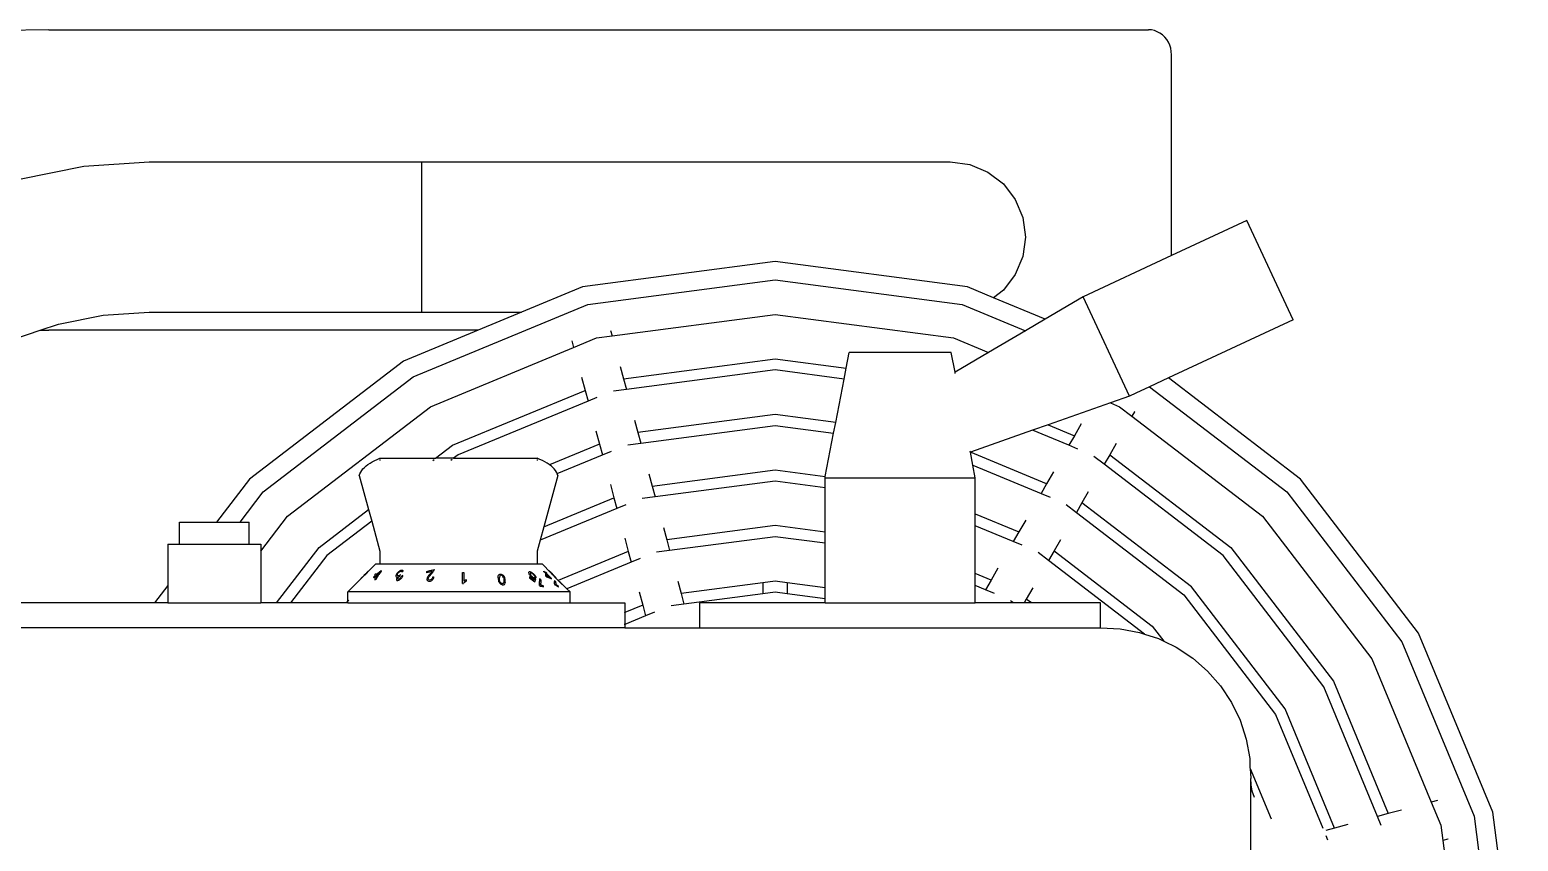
# Model space of a CAD drawing. Header units: millimetres. Extents: x -9564 to 100419, y -25359 to 24346.
# Drawn here: x 12841.4 to 13316, y 9313.8 to 9572.6 of the extents above; entities that cross this region are included whole.
import ezdxf

# ---------------------------------------------------------------- set-up
doc = ezdxf.new("R2010")
doc.units = ezdxf.units.MM
doc.header["$LTSCALE"] = 100
doc.layers.add('Maquinas', color=200, linetype='Continuous')

msp = doc.modelspace()

# ---------------------------------------------------------------- linework, layer by layer
at = {"layer": 'Maquinas'}
for p, q in [((12847.527, 9572.645), (12832.727, 9572.365)), ((12847.527, 9572.645), (13090.778, 9572.645)), ((12912.658, 9572.645), (12912.658, 9572.577)), ((13090.778, 9572.577), (13090.778, 9572.645)), ((13090.778, 9572.645), (13198.114, 9572.645)), ((13199.07, 9572.577), (13198.114, 9572.645)), ((13200.009, 9572.373), (13199.07, 9572.577)), ((13200.917, 9572.037), (13200.009, 9572.373)), ((13201.776, 9571.576), (13200.917, 9572.037)), ((13202.572, 9570.995), (13201.776, 9571.576)), ((13203.293, 9570.307), (13202.572, 9570.995)), ((13203.924, 9569.522), (13203.293, 9570.307)), ((13204.456, 9568.654), (13203.924, 9569.522)), ((13204.88, 9567.717), (13204.456, 9568.654)), ((13205.188, 9566.728), (13204.88, 9567.717)), ((13205.375, 9565.704), (13205.188, 9566.728)), ((13205.438, 9564.662), (13205.375, 9565.704)), ((13205.438, 9500.627), (13205.438, 9564.662)), ((12858.619, 9529.115), (12879.458, 9530.481)), ((12879.458, 9530.481), (12966.304, 9530.481)), ((12966.304, 9530.481), (13134.91, 9530.481)), ((12966.304, 9530.481), (12966.304, 9482.583)), ((13134.91, 9530.481), (13141.108, 9529.665)), ((13141.108, 9529.665), (13146.884, 9527.272)), ((12838.136, 9525.04), (12858.619, 9529.115)), ((13146.884, 9527.272), (13151.844, 9523.466)), ((13151.844, 9523.466), (13155.65, 9518.506)), ((13155.65, 9518.506), (13158.043, 9512.73)), ((13158.043, 9512.73), (13158.859, 9506.532)), ((13229.437, 9511.818), (13205.438, 9500.627)), ((13244.214, 9480.129), (13229.437, 9511.818)), ((13158.859, 9506.532), (13158.043, 9500.334)), ((13079.03, 9498.732), (13017.698, 9490.657)), ((13140.362, 9490.657), (13079.03, 9498.732)), ((13158.043, 9500.334), (13155.65, 9494.558)), ((13205.438, 9500.627), (13177.242, 9487.479)), ((13019.31, 9484.989), (13079.03, 9492.852)), ((13079.03, 9492.852), (13138.75, 9484.989)), ((13155.65, 9494.558), (13151.844, 9489.598)), ((13017.698, 9490.657), (12998.205, 9482.583)), ((13148.716, 9487.197), (13140.362, 9490.657)), ((13151.844, 9489.598), (13148.716, 9487.197)), ((13165.197, 9480.37), (13148.716, 9487.197)), ((13177.242, 9487.479), (13165.197, 9480.37)), ((13192.019, 9455.79), (13177.242, 9487.479)), ((12864.87, 9481.627), (12879.458, 9482.583)), ((12879.458, 9482.583), (12966.304, 9482.583)), ((12963.66, 9461.938), (13019.31, 9484.989)), ((12966.304, 9482.583), (12998.205, 9482.583)), ((12998.205, 9482.583), (12984.365, 9476.851)), ((13138.75, 9484.989), (13158.889, 9476.647)), ((12844.706, 9476.797), (12850.532, 9478.775)), ((12850.532, 9478.775), (12864.87, 9481.627)), ((13027.063, 9475.022), (13079.03, 9481.864)), ((13079.03, 9481.864), (13135.906, 9474.376)), ((13165.197, 9480.37), (13158.889, 9476.647)), ((13244.214, 9480.129), (13204.511, 9461.615)), ((12836.689, 9474.076), (12844.706, 9476.797)), ((12844.706, 9476.797), (12847.527, 9476.851)), ((12984.365, 9476.851), (12847.527, 9476.851)), ((12912.658, 9476.919), (12912.658, 9476.851)), ((12984.365, 9476.851), (12960.545, 9466.984)), ((13014.278, 9473.387), (13014.826, 9471.341)), ((13014.826, 9471.341), (13022.154, 9474.376)), ((13022.154, 9474.376), (13027.063, 9475.022)), ((13026.611, 9476.711), (13027.063, 9475.022)), ((13135.906, 9474.376), (13147.149, 9469.719)), ((13158.889, 9476.647), (13147.149, 9469.719)), ((12969.154, 9452.423), (13014.826, 9471.341)), ((13101.706, 9464.701), (13102.659, 9469.666)), ((13135.229, 9469.666), (13102.659, 9469.666)), ((13136.433, 9463.394), (13135.229, 9469.666)), ((13147.149, 9469.719), (13136.433, 9463.394)), ((12960.545, 9466.984), (12911.467, 9429.325)), ((13029.677, 9465.269), (13030.733, 9461.328)), ((13030.733, 9461.328), (13079.03, 9467.686)), ((13079.03, 9464.142), (13031.65, 9457.904)), ((13079.03, 9467.686), (13101.706, 9464.701)), ((13101.042, 9461.244), (13079.03, 9464.142)), ((13101.042, 9461.244), (13101.706, 9464.701)), ((13136.5, 9463.045), (13136.433, 9463.394)), ((12915.872, 9425.269), (12963.66, 9461.938)), ((13017.36, 9461.884), (13018.496, 9457.646)), ((13030.733, 9461.328), (13031.65, 9457.904)), ((13098.387, 9447.416), (13101.042, 9461.244)), ((13198.484, 9458.805), (13194.111, 9456.765)), ((13204.511, 9461.615), (13198.484, 9458.805)), ((13198.484, 9458.805), (13242.188, 9425.269)), ((13246.593, 9429.325), (13204.511, 9461.615)), ((12976.242, 9440.144), (13018.496, 9457.646)), ((13019.413, 9454.223), (12978.015, 9437.075)), ((13018.496, 9457.646), (13019.413, 9454.223)), ((13022.274, 9455.408), (13019.413, 9454.223)), ((13031.65, 9457.904), (13027.535, 9457.362)), ((13185.951, 9453.647), (13166.124, 9446.645)), ((13192.019, 9455.79), (13185.951, 9453.647)), ((13185.951, 9453.647), (13188.906, 9452.423)), ((13194.111, 9456.765), (13192.019, 9455.79)), ((12923.641, 9417.5), (12969.154, 9452.423)), ((13079.03, 9449.964), (13035.319, 9444.21)), ((13098.387, 9447.416), (13079.03, 9449.964)), ((13188.906, 9452.423), (13192.835, 9449.408)), ((13193.658, 9450.798), (13192.835, 9449.408)), ((13192.835, 9449.408), (13234.418, 9417.5)), ((13193.658, 9450.798), (13193.709, 9450.922)), ((13021.947, 9444.766), (13023.083, 9440.528)), ((13034.263, 9448.151), (13035.319, 9444.21)), ((13035.319, 9444.21), (13036.237, 9440.786)), ((13036.237, 9440.786), (13079.03, 9446.42)), ((13079.03, 9446.42), (13097.723, 9443.959)), ((13097.723, 9443.959), (13098.387, 9447.416)), ((13161.168, 9444.894), (13141.341, 9437.892)), ((13166.124, 9446.645), (13161.168, 9444.894)), ((13172.718, 9440.11), (13161.168, 9444.894)), ((13166.124, 9446.645), (13174.49, 9443.18)), ((13176.684, 9446.979), (13174.49, 9443.18)), ((12970.803, 9435.971), (12976.242, 9440.144)), ((13023.083, 9440.528), (13007.166, 9433.935)), ((13023.083, 9440.528), (13024, 9437.105)), ((13032.122, 9440.244), (13036.237, 9440.786)), ((13095.068, 9430.131), (13097.723, 9443.959)), ((13174.49, 9443.18), (13172.718, 9440.11)), ((13175.579, 9438.925), (13172.718, 9440.11)), ((13187.786, 9440.664), (13185.746, 9437.13)), ((12949.911, 9434.465), (12950.626, 9434.881)), ((12950.626, 9434.881), (12951.395, 9435.271)), ((12951.395, 9435.271), (12952.215, 9435.635)), ((12952.215, 9435.635), (12953.083, 9435.971)), ((12953.083, 9435.971), (12970.803, 9435.971)), ((12953.083, 9435.635), (12953.083, 9435.271)), ((12969.892, 9435.271), (12970.366, 9435.635)), ((12976.575, 9435.971), (12970.803, 9435.971)), ((12976.138, 9435.635), (12975.664, 9435.271)), ((12978.015, 9437.075), (12976.575, 9435.971)), ((12976.575, 9435.971), (13003.22, 9435.971)), ((13004.088, 9435.635), (13003.22, 9435.971)), ((13003.22, 9435.635), (13003.22, 9435.271)), ((13004.908, 9435.271), (13004.088, 9435.635)), ((13005.677, 9434.881), (13004.908, 9435.271)), ((13006.392, 9434.465), (13005.677, 9434.881)), ((13009.574, 9431.129), (13024, 9437.105)), ((13024, 9437.105), (13026.861, 9438.29)), ((13141.341, 9437.892), (13141.266, 9438.223)), ((13165.629, 9427.832), (13141.341, 9437.892)), ((13142.122, 9433.765), (13141.341, 9437.892)), ((13183.974, 9434.06), (13180.681, 9436.587)), ((13185.746, 9437.13), (13183.974, 9434.06)), ((13185.746, 9437.13), (13224.393, 9407.475)), ((12946.494, 9430.483), (12946.678, 9431.024)), ((12946.494, 9430.483), (12949.465, 9419.597)), ((12946.678, 9431.024), (12946.934, 9431.557)), ((12946.934, 9431.557), (12947.262, 9432.08)), ((12947.262, 9432.08), (12947.66, 9432.59)), ((12947.66, 9432.59), (12948.126, 9433.087)), ((12948.126, 9433.087), (12948.658, 9433.566)), ((12948.658, 9433.566), (12949.254, 9434.026)), ((12949.254, 9434.026), (12949.911, 9434.465)), ((13009.809, 9430.483), (13005.356, 9414.168)), ((13007.049, 9434.026), (13006.392, 9434.465)), ((13007.166, 9433.935), (13007.049, 9434.026)), ((13007.644, 9433.566), (13007.166, 9433.935)), ((13008.177, 9433.087), (13007.644, 9433.566)), ((13008.643, 9432.59), (13008.177, 9433.087)), ((13009.041, 9432.08), (13008.643, 9432.59)), ((13009.369, 9431.557), (13009.041, 9432.08)), ((13009.574, 9431.129), (13009.369, 9431.557)), ((13009.625, 9431.024), (13009.574, 9431.129)), ((13009.809, 9430.483), (13009.625, 9431.024)), ((13038.85, 9431.033), (13039.906, 9427.092)), ((13039.906, 9427.092), (13079.03, 9432.242)), ((13079.03, 9432.242), (13095.068, 9430.131)), ((13094.996, 9429.752), (13095.068, 9430.131)), ((13142.122, 9433.765), (13163.857, 9424.762)), ((13142.893, 9429.752), (13142.122, 9433.765)), ((13167.823, 9431.631), (13165.629, 9427.832)), ((13221.887, 9404.969), (13183.974, 9434.06)), ((12911.467, 9429.325), (12900.934, 9415.598)), ((12908.451, 9415.598), (12915.872, 9425.269)), ((13026.534, 9427.648), (13027.669, 9423.41)), ((13039.906, 9427.092), (13040.824, 9423.668)), ((13079.03, 9428.698), (13040.824, 9423.668)), ((13094.996, 9426.596), (13079.03, 9428.698)), ((13094.996, 9426.596), (13094.996, 9429.752)), ((13094.996, 9429.752), (13142.893, 9429.752)), ((13094.996, 9412.418), (13094.996, 9426.596)), ((13142.893, 9418.232), (13142.893, 9429.752)), ((13165.629, 9427.832), (13163.857, 9424.762)), ((13178.925, 9425.316), (13176.885, 9421.782)), ((13242.188, 9425.269), (13278.857, 9377.481)), ((13284.252, 9380.247), (13246.593, 9429.325)), ((13005.356, 9414.168), (13027.669, 9423.41)), ((13027.669, 9423.41), (13028.587, 9419.987)), ((13031.448, 9421.172), (13028.587, 9419.987)), ((13040.824, 9423.668), (13036.708, 9423.126)), ((13163.857, 9424.762), (13166.718, 9423.577)), ((13171.82, 9421.24), (13175.113, 9418.713)), ((13176.885, 9421.782), (13175.113, 9418.713)), ((13211.862, 9394.943), (13176.885, 9421.782)), ((12915.095, 9406.362), (12923.641, 9417.5)), ((12933.666, 9407.475), (12949.465, 9419.597)), ((12950.464, 9415.935), (12936.173, 9404.969)), ((12949.465, 9419.597), (12950.464, 9415.935)), ((12950.464, 9415.935), (12953.083, 9406.34)), ((13028.587, 9419.987), (13004.186, 9409.879)), ((13142.893, 9418.232), (13156.768, 9412.484)), ((13142.893, 9414.428), (13142.893, 9418.232)), ((13158.962, 9416.284), (13156.768, 9412.484)), ((13175.113, 9418.713), (13209.356, 9392.437)), ((13234.418, 9417.5), (13269.341, 9371.988)), ((12889.167, 9408.579), (12889.167, 9415.598)), ((12889.167, 9415.598), (12900.934, 9415.598)), ((12900.934, 9415.598), (12908.451, 9415.598)), ((12908.451, 9415.598), (12911.391, 9415.598)), ((12911.391, 9408.579), (12911.391, 9415.598)), ((13005.356, 9414.168), (13004.186, 9409.879)), ((13043.437, 9413.915), (13044.493, 9409.974)), ((13079.03, 9414.52), (13044.493, 9409.974)), ((13079.03, 9410.976), (13045.41, 9406.55)), ((13094.996, 9412.418), (13079.03, 9414.52)), ((13094.996, 9408.874), (13079.03, 9410.976)), ((13094.996, 9408.874), (13094.996, 9412.418)), ((13154.996, 9409.415), (13142.893, 9414.428)), ((13142.893, 9399.213), (13142.893, 9414.428)), ((13156.768, 9412.484), (13154.996, 9409.415)), ((12885.463, 9408.579), (12885.463, 9395.436)), ((12885.463, 9408.579), (12889.167, 9408.579)), ((12889.167, 9408.579), (12911.391, 9408.579)), ((12911.391, 9408.579), (12915.095, 9408.579)), ((12915.095, 9408.579), (12915.095, 9406.362)), ((12915.095, 9406.362), (12915.095, 9389.837)), ((12920.133, 9389.837), (12933.666, 9407.475)), ((12953.083, 9406.34), (12953.083, 9402.243)), ((13004.186, 9409.879), (13003.22, 9406.34)), ((13003.22, 9406.34), (13003.22, 9402.243)), ((13032.256, 9406.292), (13009.946, 9397.051)), ((13031.121, 9410.53), (13032.256, 9406.292)), ((13032.256, 9406.292), (13033.174, 9402.868)), ((13045.41, 9406.55), (13041.295, 9406.008)), ((13044.493, 9409.974), (13045.41, 9406.55)), ((13094.996, 9394.696), (13094.996, 9408.874)), ((13157.857, 9408.23), (13154.996, 9409.415)), ((13168.024, 9406.435), (13166.252, 9403.365)), ((13170.064, 9409.968), (13168.024, 9406.435)), ((13168.024, 9406.435), (13199.331, 9382.412)), ((13224.393, 9407.475), (13257.063, 9364.899)), ((12936.173, 9404.969), (12924.562, 9389.837)), ((12951.619, 9402.243), (12942.808, 9393.382)), ((12953.083, 9402.243), (12951.619, 9402.243)), ((13003.22, 9402.243), (12953.083, 9402.243)), ((13004.876, 9402.243), (13003.22, 9402.243)), ((13004.876, 9402.243), (13009.946, 9397.051)), ((13033.174, 9402.868), (13012.691, 9394.384)), ((13036.034, 9404.053), (13033.174, 9402.868)), ((13166.252, 9403.365), (13162.959, 9405.892)), ((13196.808, 9379.919), (13166.252, 9403.365)), ((13253.993, 9363.127), (13221.887, 9404.969)), ((12947.104, 9397.702), (12947.065, 9397.659)), ((12947.067, 9397.654), (12947.126, 9397.71)), ((12947.202, 9397.79), (12947.116, 9397.713)), ((12947.126, 9397.71), (12947.224, 9397.805)), ((12947.323, 9397.903), (12947.202, 9397.79)), ((12948.944, 9399.459), (12947.211, 9397.721)), ((12947.211, 9397.754), (12948.602, 9399.148)), ((12947.224, 9397.805), (12947.361, 9397.941)), ((12947.506, 9398.078), (12947.323, 9397.903)), ((12947.361, 9397.941), (12947.527, 9398.105)), ((12947.719, 9398.287), (12947.506, 9398.078)), ((12947.553, 9398.142), (12947.514, 9398.106)), ((12947.515, 9398.112), (12947.555, 9398.155)), ((12947.527, 9398.105), (12947.711, 9398.288)), ((12947.617, 9398.204), (12947.553, 9398.142)), ((12947.555, 9398.155), (12947.622, 9398.217)), ((12947.707, 9398.293), (12947.617, 9398.204)), ((12947.622, 9398.217), (12947.715, 9398.305)), ((12947.818, 9398.403), (12947.707, 9398.293)), ((12947.711, 9398.288), (12947.912, 9398.49)), ((12947.715, 9398.305), (12947.828, 9398.414)), ((12947.964, 9398.528), (12947.719, 9398.287)), ((12947.944, 9398.529), (12947.818, 9398.403)), ((12947.828, 9398.414), (12947.953, 9398.536)), ((12947.912, 9398.49), (12948.131, 9398.71)), ((12948.087, 9398.672), (12947.944, 9398.529)), ((12947.953, 9398.536), (12948.09, 9398.671)), ((12947.964, 9398.528), (12948.465, 9399.032)), ((12948.087, 9398.672), (12948.442, 9399.029)), ((12948.476, 9399.061), (12948.09, 9398.671)), ((12948.468, 9399.05), (12948.131, 9398.71)), ((12948.442, 9399.029), (12948.619, 9399.208)), ((12948.465, 9399.032), (12948.67, 9399.24)), ((12948.79, 9399.376), (12948.468, 9399.05)), ((12948.677, 9399.268), (12948.476, 9399.061)), ((12948.602, 9399.148), (12948.678, 9399.254)), ((12948.619, 9399.208), (12948.767, 9399.359)), ((12948.67, 9399.24), (12948.853, 9399.428)), ((12948.826, 9399.427), (12948.677, 9399.268)), ((12948.678, 9399.254), (12948.79, 9399.376)), ((12948.767, 9399.359), (12948.88, 9399.475)), ((12948.864, 9399.472), (12948.826, 9399.427)), ((12948.853, 9399.428), (12949.014, 9399.596)), ((12948.909, 9399.514), (12948.864, 9399.472)), ((12948.88, 9399.475), (12949.282, 9399.878)), ((12949.358, 9399.967), (12948.909, 9399.514)), ((12949.096, 9399.676), (12948.944, 9399.459)), ((12949.014, 9399.596), (12949.149, 9399.737)), ((12949.282, 9399.878), (12949.096, 9399.676)), ((12949.149, 9399.737), (12949.251, 9399.848)), ((12949.251, 9399.848), (12949.32, 9399.926)), ((12951.339, 9398.396), (12951.011, 9398.1)), ((12951.011, 9397.914), (12951.482, 9398.325)), ((12951.011, 9398.1), (12951.011, 9398.023)), ((12951.011, 9398.023), (12951.011, 9397.914)), ((12951.482, 9398.521), (12951.339, 9398.396)), ((12951.482, 9398.895), (12951.91, 9399.281)), ((12951.482, 9398.895), (12951.482, 9398.559)), ((12951.482, 9398.325), (12951.482, 9397.445)), ((12951.482, 9397.172), (12951.831, 9397.466)), ((12951.482, 9397.445), (12951.482, 9397.172)), ((12951.831, 9397.466), (12952.711, 9398.895)), ((12951.91, 9398.895), (12953.422, 9400.215)), ((12953.001, 9399.652), (12951.91, 9398.699)), ((12951.91, 9399.281), (12951.91, 9399.046)), ((12951.91, 9398.895), (12951.91, 9399.046)), ((12951.91, 9397.95), (12951.91, 9398.699)), ((12951.995, 9398.05), (12951.91, 9397.911)), ((12951.995, 9398.05), (12953.001, 9399.652)), ((12953.422, 9400.02), (12952.711, 9398.895)), ((12953.422, 9400.215), (12953.422, 9400.02)), ((12958.169, 9398.594), (12958.148, 9398.416)), ((12958.148, 9398.416), (12958.191, 9398.215)), ((12958.231, 9398.787), (12958.169, 9398.594)), ((12958.191, 9398.215), (12958.305, 9398.125)), ((12958.335, 9398.995), (12958.231, 9398.787)), ((12958.319, 9398.112), (12958.525, 9398.095)), ((12958.349, 9397.513), (12958.319, 9397.325)), ((12958.319, 9397.325), (12958.351, 9397.163)), ((12958.481, 9399.218), (12958.335, 9398.995)), ((12958.44, 9397.724), (12958.349, 9397.513)), ((12958.351, 9397.163), (12958.446, 9397.052)), ((12958.591, 9397.949), (12958.44, 9397.724)), ((12958.446, 9397.052), (12958.602, 9397.001)), ((12958.481, 9399.218), (12958.857, 9399.65)), ((12958.525, 9398.095), (12958.799, 9398.181)), ((12958.799, 9398.181), (12958.591, 9397.949)), ((12958.602, 9398.731), (12958.615, 9398.85)), ((12958.631, 9398.629), (12958.602, 9398.731)), ((12958.602, 9397.001), (12958.813, 9397.02)), ((12958.615, 9398.85), (12958.654, 9398.977)), ((12958.65, 9398.558), (12958.631, 9398.629)), ((12958.71, 9398.505), (12958.65, 9398.558)), ((12958.654, 9398.977), (12958.92, 9399.4)), ((12958.794, 9398.478), (12958.71, 9398.505)), ((12958.759, 9397.594), (12958.772, 9397.712)), ((12958.799, 9397.45), (12958.759, 9397.594)), ((12958.772, 9397.712), (12958.813, 9397.831)), ((12958.897, 9398.477), (12958.794, 9398.478)), ((12958.918, 9397.388), (12958.799, 9397.45)), ((12958.813, 9397.831), (12958.882, 9397.953)), ((12958.813, 9397.02), (12959.065, 9397.106)), ((12958.857, 9399.65), (12959.079, 9399.844)), ((12958.882, 9397.953), (12958.977, 9398.077)), ((12959.013, 9398.503), (12958.897, 9398.477)), ((12959.1, 9397.411), (12958.918, 9397.388)), ((12959.041, 9399.531), (12958.92, 9399.4)), ((12958.977, 9398.077), (12959.21, 9398.307)), ((12959.284, 9398.636), (12959.013, 9398.503)), ((12959.175, 9399.65), (12959.041, 9399.531)), ((12959.065, 9397.106), (12959.272, 9397.218)), ((12959.079, 9399.844), (12959.322, 9400.023)), ((12959.329, 9397.525), (12959.1, 9397.411)), ((12959.32, 9399.758), (12959.175, 9399.65)), ((12959.21, 9398.307), (12959.47, 9398.498)), ((12959.272, 9397.218), (12959.339, 9397.251)), ((12959.586, 9398.863), (12959.284, 9398.636)), ((12959.382, 9399.792), (12959.32, 9399.758)), ((12959.322, 9400.023), (12959.542, 9400.159)), ((12959.56, 9397.702), (12959.329, 9397.525)), ((12959.339, 9397.251), (12959.537, 9397.378)), ((12959.555, 9399.878), (12959.382, 9399.792)), ((12959.47, 9398.498), (12959.538, 9398.538)), ((12959.537, 9397.378), (12959.719, 9397.519)), ((12959.538, 9398.538), (12959.586, 9398.863)), ((12959.542, 9400.159), (12959.654, 9400.214)), ((12959.751, 9399.907), (12959.555, 9399.878)), ((12959.745, 9397.905), (12959.56, 9397.702)), ((12959.654, 9400.214), (12959.742, 9400.251)), ((12959.719, 9397.519), (12959.883, 9397.675)), ((12959.742, 9400.251), (12959.923, 9400.298)), ((12959.882, 9398.145), (12959.745, 9397.905)), ((12959.902, 9399.836), (12959.751, 9399.907)), ((12959.934, 9398.329), (12959.882, 9398.145)), ((12959.883, 9397.675), (12960.031, 9397.845)), ((12960.002, 9399.653), (12959.902, 9399.836)), ((12959.923, 9400.298), (12960.084, 9400.305)), ((12959.959, 9398.414), (12959.934, 9398.329)), ((12960.387, 9398.601), (12959.996, 9398.432)), ((12960.43, 9399.966), (12960.002, 9399.653)), ((12960.031, 9397.845), (12960.157, 9398.026)), ((12960.084, 9400.305), (12960.219, 9400.275)), ((12960.157, 9398.026), (12960.259, 9398.212)), ((12960.219, 9400.275), (12960.322, 9400.208)), ((12960.259, 9398.212), (12960.335, 9398.404)), ((12960.322, 9400.208), (12960.392, 9400.106)), ((12960.335, 9398.404), (12960.387, 9398.601)), ((12960.392, 9400.106), (12960.43, 9399.966)), ((12968.05, 9399.821), (12968.961, 9400.144)), ((12968.05, 9399.434), (12968.05, 9399.821)), ((12968.82, 9399.707), (12968.05, 9399.434)), ((12968.076, 9397.642), (12968.054, 9397.44)), ((12968.054, 9397.44), (12968.063, 9397.354)), ((12968.063, 9397.354), (12968.073, 9397.258)), ((12968.073, 9397.258), (12968.128, 9397.1)), ((12968.14, 9397.857), (12968.076, 9397.642)), ((12968.128, 9397.1), (12968.219, 9396.969)), ((12968.254, 9398.093), (12968.14, 9397.857)), ((12968.219, 9396.969), (12968.347, 9396.865)), ((12968.348, 9398.24), (12968.254, 9398.093)), ((12968.347, 9396.865), (12968.506, 9396.795)), ((12968.424, 9398.356), (12968.348, 9398.24)), ((12968.688, 9398.689), (12968.424, 9398.356)), ((12968.494, 9397.563), (12968.544, 9397.818)), ((12968.54, 9397.351), (12968.494, 9397.563)), ((12968.506, 9396.795), (12968.692, 9396.767)), ((12968.676, 9397.204), (12968.54, 9397.351)), ((12968.544, 9397.818), (12968.694, 9398.117)), ((12968.886, 9397.14), (12968.676, 9397.204)), ((12969.084, 9399.141), (12968.688, 9398.689)), ((12968.692, 9396.767), (12968.903, 9396.779)), ((12968.694, 9398.117), (12968.986, 9398.511)), ((12969.759, 9399.985), (12968.82, 9399.707)), ((12969.15, 9397.176), (12968.886, 9397.14)), ((12968.903, 9396.779), (12969.141, 9396.832)), ((12968.961, 9400.144), (12970.353, 9400.556)), ((12968.986, 9398.511), (12970.022, 9399.726)), ((12969.084, 9399.141), (12969.578, 9399.708)), ((12969.141, 9396.832), (12969.377, 9396.918)), ((12969.428, 9397.303), (12969.15, 9397.176)), ((12969.377, 9396.918), (12969.587, 9397.026)), ((12969.544, 9397.392), (12969.428, 9397.303)), ((12969.645, 9397.5), (12969.544, 9397.392)), ((12969.578, 9399.708), (12969.759, 9399.985)), ((12969.587, 9397.026), (12969.772, 9397.158)), ((12969.726, 9397.622), (12969.645, 9397.5)), ((12969.784, 9397.754), (12969.726, 9397.622)), ((12969.772, 9397.158), (12969.932, 9397.314)), ((12969.833, 9398.049), (12969.784, 9397.754)), ((12970.153, 9398.112), (12969.833, 9398.049)), ((12969.951, 9397.339), (12970.064, 9397.486)), ((12970.189, 9399.997), (12970.022, 9399.726)), ((12970.064, 9397.486), (12970.165, 9397.679)), ((12970.272, 9398.128), (12970.153, 9398.112)), ((12970.165, 9397.679), (12970.234, 9397.893)), ((12970.303, 9400.255), (12970.189, 9399.997)), ((12970.234, 9397.893), (12970.272, 9398.128)), ((12970.343, 9400.407), (12970.303, 9400.255)), ((12970.353, 9400.556), (12970.343, 9400.407)), ((12979.409, 9396.043), (12979.409, 9399.563)), ((12979.409, 9399.563), (12979.645, 9399.559)), ((12979.645, 9399.559), (12979.837, 9399.543)), ((12979.837, 9399.543), (12979.837, 9396.809)), ((12980.015, 9396.943), (12979.837, 9396.809)), ((12980.242, 9397.072), (12980.015, 9396.943)), ((12980.065, 9396.483), (12980.356, 9396.683)), ((12980.693, 9397.258), (12980.242, 9397.072)), ((12980.356, 9396.683), (12980.693, 9396.843)), ((12980.693, 9396.843), (12980.693, 9397.258)), ((12990.748, 9397.824), (12990.798, 9398.395)), ((12990.748, 9397.824), (12990.768, 9397.384)), ((12990.768, 9397.384), (12990.827, 9397.028)), ((12990.798, 9398.395), (12990.874, 9398.681)), ((12990.827, 9397.028), (12990.92, 9396.73)), ((12990.874, 9398.681), (12991.032, 9398.913)), ((12990.92, 9396.73), (12991.043, 9396.463)), ((12991.032, 9398.913), (12991.251, 9399.04)), ((12991.188, 9397.648), (12991.201, 9397.997)), ((12991.196, 9397.422), (12991.188, 9397.648)), ((12991.201, 9397.283), (12991.196, 9397.422)), ((12991.301, 9398.468), (12991.201, 9397.997)), ((12991.238, 9396.969), (12991.201, 9397.283)), ((12991.301, 9396.713), (12991.238, 9396.969)), ((12991.251, 9399.04), (12991.385, 9399.062)), ((12991.389, 9398.59), (12991.301, 9398.468)), ((12991.389, 9396.514), (12991.301, 9396.713)), ((12991.385, 9399.062), (12991.535, 9399.054)), ((12991.495, 9398.655), (12991.389, 9398.59)), ((12991.613, 9398.683), (12991.495, 9398.655)), ((12991.535, 9399.054), (12991.702, 9399.015)), ((12991.743, 9398.674), (12991.613, 9398.683)), ((12991.702, 9399.015), (12991.885, 9398.945)), ((12991.885, 9398.628), (12991.743, 9398.674)), ((12991.885, 9398.945), (12992.123, 9398.819)), ((12992.026, 9398.549), (12991.885, 9398.628)), ((12992.156, 9398.443), (12992.026, 9398.549)), ((12992.123, 9398.819), (12992.335, 9398.664)), ((12992.274, 9398.311), (12992.156, 9398.443)), ((12992.468, 9397.952), (12992.274, 9398.311)), ((12992.335, 9398.664), (12992.438, 9398.562)), ((12992.438, 9398.562), (12992.519, 9398.478)), ((12992.468, 9397.952), (12992.531, 9397.698)), ((12992.519, 9398.478), (12992.676, 9398.261)), ((12992.567, 9396.68), (12992.526, 9396.402)), ((12992.531, 9397.698), (12992.569, 9397.391)), ((12992.581, 9397.031), (12992.567, 9396.68)), ((12992.569, 9397.391), (12992.581, 9397.031)), ((12992.676, 9398.261), (12992.827, 9397.966)), ((12992.935, 9397.633), (12992.827, 9397.966)), ((12992.973, 9397.412), (12992.935, 9397.633)), ((12993, 9397.258), (12992.973, 9397.412)), ((12992.989, 9396.346), (12993.021, 9396.836)), ((12993.021, 9396.836), (12993, 9397.258)), ((13000.554, 9399.54), (13000.571, 9399.671)), ((13000.573, 9399.365), (13000.554, 9399.54)), ((13000.571, 9399.671), (13000.622, 9399.763)), ((13000.632, 9399.176), (13000.573, 9399.365)), ((13000.622, 9399.763), (13000.709, 9399.819)), ((13000.867, 9398.757), (13000.632, 9399.176)), ((13000.709, 9399.819), (13000.829, 9399.838)), ((13002.108, 9397.133), (13000.717, 9398.169)), ((13000.717, 9398.169), (13000.717, 9397.892)), ((13000.717, 9397.892), (13002.45, 9396.602)), ((13000.829, 9399.838), (13001.012, 9399.811)), ((13000.867, 9398.757), (13001.033, 9398.54)), ((13001.021, 9399.312), (13001.007, 9399.208)), ((13001.007, 9399.208), (13001.02, 9399.089)), ((13001.012, 9399.811), (13001.226, 9399.726)), ((13001.02, 9399.089), (13001.123, 9398.826)), ((13001.061, 9399.384), (13001.021, 9399.312)), ((13001.033, 9398.54), (13001.217, 9398.336)), ((13001.128, 9399.422), (13001.061, 9399.384)), ((13001.213, 9398.683), (13001.123, 9398.826)), ((13001.221, 9399.428), (13001.128, 9399.422)), ((13001.324, 9398.538), (13001.213, 9398.683)), ((13001.217, 9398.336), (13001.418, 9398.146)), ((13001.334, 9399.404), (13001.221, 9399.428)), ((13001.226, 9399.726), (13001.47, 9399.584)), ((13001.451, 9398.397), (13001.324, 9398.538)), ((13001.459, 9399.351), (13001.334, 9399.404)), ((13001.418, 9398.146), (13001.637, 9397.969)), ((13001.593, 9398.26), (13001.451, 9398.397)), ((13001.596, 9399.271), (13001.459, 9399.351)), ((13001.47, 9399.584), (13001.744, 9399.385)), ((13001.752, 9398.127), (13001.593, 9398.26)), ((13001.744, 9399.164), (13001.596, 9399.271)), ((13001.637, 9397.969), (13001.808, 9397.852)), ((13001.744, 9399.385), (13001.971, 9399.196)), ((13001.982, 9398.951), (13001.744, 9399.164)), ((13001.948, 9397.987), (13001.752, 9398.127)), ((13001.808, 9397.852), (13001.848, 9397.829)), ((13001.848, 9397.829), (13001.974, 9397.749)), ((13002.125, 9397.893), (13001.948, 9397.987)), ((13001.974, 9397.749), (13002.296, 9397.599)), ((13002.183, 9398.715), (13001.982, 9398.951)), ((13001.996, 9399.173), (13002.359, 9398.8)), ((13002.197, 9397.367), (13002.108, 9397.133)), ((13002.273, 9397.844), (13002.125, 9397.893)), ((13002.183, 9398.715), (13002.332, 9398.469)), ((13002.296, 9397.599), (13002.197, 9397.367)), ((13002.386, 9397.841), (13002.273, 9397.844)), ((13002.332, 9398.469), (13002.415, 9398.223)), ((13002.521, 9398.6), (13002.359, 9398.8)), ((13002.788, 9397.492), (13002.386, 9397.841)), ((13002.415, 9398.223), (13002.864, 9397.894)), ((13002.45, 9396.602), (13002.554, 9396.896)), ((13002.655, 9398.407), (13002.521, 9398.6)), ((13002.554, 9396.896), (13002.788, 9397.492)), ((13002.757, 9398.227), (13002.655, 9398.407)), ((13002.827, 9398.055), (13002.766, 9398.206)), ((13002.864, 9397.894), (13002.827, 9398.055)), ((13004.388, 9397.182), (13003.96, 9397.535)), ((13003.96, 9397.535), (13003.96, 9396.705)), ((13003.96, 9395.408), (13003.96, 9396.705)), ((13004.388, 9397.182), (13004.388, 9396.196)), ((13005.335, 9399.934), (13005.805, 9399.491)), ((13005.335, 9399.794), (13005.335, 9399.934)), ((13005.643, 9399.504), (13005.335, 9399.794)), ((13005.805, 9399.351), (13005.643, 9399.504)), ((13005.805, 9399.779), (13006.233, 9399.367)), ((13005.805, 9399.504), (13005.805, 9399.738)), ((13005.805, 9399.351), (13005.805, 9399.036)), ((13005.805, 9399.036), (13005.805, 9398.47)), ((13005.805, 9398.47), (13006.155, 9398.149)), ((13006.155, 9398.149), (13006.823, 9397.929)), ((13006.233, 9399.283), (13006.233, 9399.367)), ((13006.233, 9399.088), (13006.233, 9399.283)), ((13007.745, 9397.665), (13006.233, 9399.088)), ((13006.233, 9398.949), (13007.324, 9397.921)), ((13006.233, 9398.57), (13006.233, 9398.949)), ((13006.233, 9398.361), (13006.233, 9398.57)), ((13006.506, 9398.273), (13006.233, 9398.361)), ((13007.324, 9397.921), (13006.506, 9398.273)), ((13006.823, 9397.929), (13007.745, 9397.525)), ((13006.955, 9400.145), (13006.997, 9400.107)), ((13007.038, 9400.054), (13006.975, 9400.12)), ((13006.997, 9400.107), (13007.086, 9400.02)), ((13007.142, 9399.947), (13007.038, 9400.054)), ((13007.086, 9400.02), (13007.126, 9399.977)), ((13007.126, 9399.977), (13007.331, 9399.762)), ((13007.126, 9399.93), (13007.158, 9399.887)), ((13007.287, 9399.797), (13007.142, 9399.947)), ((13007.247, 9399.827), (13007.156, 9399.91)), ((13007.158, 9399.887), (13007.253, 9399.781)), ((13007.397, 9399.684), (13007.247, 9399.827)), ((13007.253, 9399.781), (13007.408, 9399.616)), ((13007.465, 9399.617), (13007.287, 9399.797)), ((13007.331, 9399.762), (13007.606, 9399.481)), ((13007.606, 9399.481), (13007.397, 9399.684)), ((13007.408, 9399.616), (13007.613, 9399.404)), ((13007.457, 9399.644), (13007.409, 9399.688)), ((13007.422, 9399.672), (13007.461, 9399.631)), ((13007.517, 9399.585), (13007.457, 9399.644)), ((13007.461, 9399.631), (13007.526, 9399.564)), ((13007.664, 9399.414), (13007.465, 9399.617)), ((13007.601, 9399.502), (13007.517, 9399.585)), ((13007.526, 9399.564), (13007.617, 9399.47)), ((13007.605, 9399.438), (13007.566, 9399.488)), ((13007.579, 9399.48), (13007.62, 9399.445)), ((13007.725, 9399.309), (13007.605, 9399.438)), ((13007.613, 9399.404), (13007.872, 9399.135)), ((13007.617, 9399.47), (13007.727, 9399.358)), ((13007.62, 9399.445), (13007.689, 9399.381)), ((13007.704, 9399.396), (13007.621, 9399.482)), ((13007.886, 9399.191), (13007.664, 9399.414)), ((13007.689, 9399.381), (13007.784, 9399.288)), ((13007.82, 9399.277), (13007.704, 9399.396)), ((13007.907, 9399.121), (13007.725, 9399.309)), ((13007.727, 9399.358), (13007.848, 9399.235)), ((13007.745, 9397.525), (13007.745, 9397.665)), ((13007.784, 9399.288), (13008.017, 9399.06)), ((13008.091, 9399.002), (13007.82, 9399.277)), ((13007.848, 9399.235), (13007.981, 9399.1)), ((13007.872, 9399.135), (13008.146, 9398.857)), ((13008.129, 9398.946), (13007.886, 9399.191)), ((13008.136, 9398.889), (13007.907, 9399.121)), ((13007.981, 9399.1), (13008.127, 9398.954)), ((13008.017, 9399.06), (13008.276, 9398.801)), ((13008.393, 9398.701), (13008.091, 9399.002)), ((13008.127, 9398.954), (13008.362, 9398.718)), ((13008.349, 9398.725), (13008.129, 9398.946)), ((13008.365, 9398.661), (13008.136, 9398.889)), ((13008.146, 9398.857), (13008.344, 9398.661)), ((13008.276, 9398.801), (13008.345, 9398.731)), ((13008.344, 9398.661), (13008.516, 9398.493)), ((13008.345, 9398.731), (13008.393, 9398.701)), ((13008.549, 9398.524), (13008.349, 9398.725)), ((13008.362, 9398.718), (13008.558, 9398.522)), ((13008.552, 9398.478), (13008.365, 9398.661)), ((13008.516, 9398.493), (13008.69, 9398.322)), ((13008.73, 9398.344), (13008.549, 9398.524)), ((13008.689, 9398.35), (13008.552, 9398.478)), ((13008.558, 9398.522), (13008.709, 9398.374)), ((13008.766, 9398.285), (13008.689, 9398.35)), ((13008.69, 9398.322), (13008.837, 9398.179)), ((13008.701, 9396.994), (13008.701, 9396.661)), ((13009.129, 9396.583), (13008.701, 9396.994)), ((13008.709, 9398.374), (13008.809, 9398.279)), ((13008.891, 9398.184), (13008.73, 9398.344)), ((13009.194, 9397.852), (13008.766, 9398.285)), ((13008.809, 9398.279), (13009.237, 9397.847)), ((13008.837, 9398.179), (13008.964, 9398.058)), ((13009.026, 9398.05), (13008.891, 9398.184)), ((13008.964, 9398.058), (13009.066, 9397.963)), ((13009.129, 9397.949), (13009.026, 9398.05)), ((13009.066, 9397.963), (13009.142, 9397.894)), ((13009.199, 9397.882), (13009.129, 9397.949)), ((13009.142, 9397.894), (13009.194, 9397.852)), ((13009.237, 9397.847), (13009.199, 9397.882)), ((13009.946, 9397.051), (13012.691, 9394.384)), ((13010.335, 9396.753), (13010.335, 9396.663)), ((13010.763, 9396.297), (13010.335, 9396.728)), ((13048.024, 9396.797), (13049.08, 9392.855)), ((13079.03, 9396.798), (13075.143, 9396.287)), ((13082.887, 9396.291), (13079.03, 9396.798)), ((13147.907, 9397.137), (13142.893, 9399.213)), ((13142.893, 9395.41), (13142.893, 9399.213)), ((13147.907, 9397.137), (13146.135, 9394.067)), ((13150.101, 9400.936), (13147.907, 9397.137)), ((12885.463, 9395.436), (12881.167, 9389.837)), ((12885.463, 9395.436), (12885.463, 9389.837)), ((12942.837, 9390.563), (12942.808, 9393.382)), ((13013.688, 9393.382), (12942.808, 9393.382)), ((12979.409, 9396.043), (12979.685, 9396.038)), ((12979.803, 9396.217), (12979.685, 9396.038)), ((12979.803, 9396.217), (12979.836, 9396.264)), ((12979.836, 9396.264), (12980.065, 9396.483)), ((12991.043, 9396.463), (12991.209, 9396.214)), ((12991.209, 9396.214), (12991.393, 9396.026)), ((12991.496, 9396.358), (12991.389, 9396.514)), ((12991.393, 9396.026), (12991.621, 9395.859)), ((12991.716, 9396.153), (12991.496, 9396.358)), ((12991.621, 9395.859), (12991.885, 9395.731)), ((12991.89, 9396.049), (12991.746, 9396.129)), ((12991.885, 9395.731), (12992.067, 9395.662)), ((12992.029, 9396.001), (12991.89, 9396.049)), ((12992.155, 9395.988), (12992.029, 9396.001)), ((12992.067, 9395.662), (12992.233, 9395.623)), ((12992.265, 9396.01), (12992.155, 9395.988)), ((12992.233, 9395.623), (12992.382, 9395.615)), ((12992.36, 9396.066), (12992.265, 9396.01)), ((12992.526, 9396.402), (12992.36, 9396.066)), ((12992.382, 9395.615), (12992.516, 9395.636)), ((12992.516, 9395.636), (12992.736, 9395.762)), ((12992.736, 9395.762), (12992.894, 9395.994)), ((12992.989, 9396.346), (12992.894, 9395.994)), ((13003.96, 9395.408), (13004.236, 9395.191)), ((13004.236, 9395.191), (13004.387, 9395.217)), ((13004.387, 9395.217), (13004.616, 9395.185)), ((13004.388, 9395.557), (13004.388, 9396.167)), ((13004.566, 9395.51), (13004.388, 9395.557)), ((13004.793, 9395.424), (13004.566, 9395.51)), ((13004.616, 9395.185), (13004.907, 9395.096)), ((13005.092, 9395.282), (13004.793, 9395.424)), ((13004.907, 9395.096), (13005.244, 9394.949)), ((13005.244, 9395.2), (13005.092, 9395.282)), ((13005.244, 9395.091), (13005.244, 9395.2)), ((13005.244, 9394.949), (13005.244, 9395.091)), ((13008.701, 9395.885), (13008.701, 9396.661)), ((13008.701, 9395.885), (13008.701, 9395.808)), ((13008.701, 9395.808), (13008.977, 9395.555)), ((13009.014, 9395.545), (13009.128, 9395.499)), ((13009.128, 9395.499), (13009.357, 9395.367)), ((13009.129, 9396.207), (13009.129, 9396.583)), ((13009.129, 9396.207), (13009.129, 9395.691)), ((13009.307, 9395.575), (13009.129, 9395.691)), ((13009.534, 9395.414), (13009.307, 9395.575)), ((13009.357, 9395.367), (13009.648, 9395.172)), ((13009.984, 9395.068), (13009.534, 9395.414)), ((13009.648, 9395.172), (13009.984, 9394.921)), ((13009.984, 9394.921), (13009.984, 9395.068)), ((13010.335, 9396.663), (13010.611, 9396.385)), ((13010.611, 9396.385), (13010.762, 9396.245)), ((13010.991, 9396.025), (13010.762, 9396.245)), ((13010.763, 9396.269), (13010.763, 9396.323)), ((13011.168, 9395.875), (13010.763, 9396.269)), ((13010.991, 9396.025), (13011.282, 9395.743)), ((13011.619, 9395.433), (13011.168, 9395.875)), ((13011.282, 9395.743), (13011.619, 9395.414)), ((13012.691, 9394.384), (13012.619, 9394.355)), ((13012.691, 9394.384), (13013.688, 9393.382)), ((13013.688, 9389.837), (13013.688, 9393.382)), ((13035.708, 9393.412), (13036.843, 9389.174)), ((13075.143, 9396.287), (13049.08, 9392.855)), ((13049.08, 9392.855), (13049.997, 9389.432)), ((13075.143, 9392.742), (13049.997, 9389.432)), ((13075.143, 9396.287), (13075.143, 9392.742)), ((13079.03, 9393.254), (13075.143, 9392.742)), ((13082.887, 9392.746), (13079.03, 9393.254)), ((13094.996, 9394.696), (13082.887, 9396.291)), ((13082.887, 9396.291), (13082.887, 9392.746)), ((13094.996, 9391.152), (13082.887, 9392.746)), ((13094.996, 9391.152), (13094.996, 9394.696)), ((13146.135, 9394.067), (13142.893, 9395.41)), ((13142.893, 9389.837), (13142.893, 9395.41)), ((13148.996, 9392.882), (13146.135, 9394.067)), ((13161.203, 9394.621), (13159.163, 9391.087)), ((13209.356, 9392.437), (13238.646, 9354.266)), ((13241.715, 9356.038), (13211.862, 9394.943)), ((12881.167, 9389.837), (12775.681, 9389.837)), ((12885.463, 9389.837), (12881.167, 9389.837)), ((12885.463, 9389.837), (12915.095, 9389.837)), ((12920.133, 9389.837), (12915.095, 9389.837)), ((12924.562, 9389.837), (12920.133, 9389.837)), ((12942.28, 9389.837), (12924.562, 9389.837)), ((12942.837, 9390.563), (12942.28, 9389.837)), ((12942.844, 9389.837), (12942.28, 9389.837)), ((12943.02, 9390.802), (12942.837, 9390.563)), ((12942.844, 9389.837), (12942.837, 9390.563)), ((12942.844, 9389.837), (13013.688, 9389.837)), ((13013.688, 9389.837), (13031.133, 9389.837)), ((13031.133, 9389.837), (13031.133, 9386.809)), ((13036.843, 9389.174), (13031.133, 9386.809)), ((13036.843, 9389.174), (13037.76, 9385.75)), ((13049.997, 9389.432), (13045.882, 9388.89)), ((13094.996, 9389.837), (13055.081, 9389.837)), ((13055.081, 9381.854), (13055.081, 9389.837)), ((13094.996, 9389.837), (13094.996, 9391.152)), ((13094.996, 9389.837), (13142.893, 9389.837)), ((13155.019, 9389.837), (13142.893, 9389.837)), ((13155.019, 9389.837), (13154.098, 9390.544)), ((13158.441, 9389.837), (13155.019, 9389.837)), ((13159.163, 9391.087), (13158.441, 9389.837)), ((13160.791, 9389.837), (13158.441, 9389.837)), ((13160.791, 9389.837), (13159.163, 9391.087)), ((13182.807, 9389.837), (13160.791, 9389.837)), ((13182.807, 9381.854), (13182.807, 9389.837)), ((13031.133, 9386.809), (13030.928, 9386.724)), ((13031.133, 9383.005), (13030.928, 9382.92)), ((13031.133, 9386.809), (13031.133, 9383.005)), ((13037.76, 9385.75), (13031.133, 9383.005)), ((13031.133, 9383.005), (13031.133, 9381.854)), ((13040.621, 9386.935), (13037.76, 9385.75)), ((13031.133, 9381.854), (12743.749, 9381.854)), ((13031.133, 9381.854), (13041.245, 9381.854)), ((13041.245, 9381.854), (13055.081, 9381.854)), ((13055.081, 9381.854), (13182.807, 9381.854)), ((13182.807, 9381.854), (13189.099, 9381.553)), ((13189.099, 9381.553), (13195.293, 9380.414)), ((13195.293, 9380.414), (13196.808, 9379.919)), ((13196.808, 9379.919), (13201.28, 9378.456)), ((13199.331, 9382.412), (13203.006, 9377.622)), ((13201.28, 9378.456), (13203.006, 9377.622)), ((13307.925, 9323.094), (13284.252, 9380.247)), ((13203.006, 9377.622), (13206.951, 9375.716)), ((13206.951, 9375.716), (13212.205, 9372.242)), ((13278.857, 9377.481), (13301.908, 9321.831)), ((13212.205, 9372.242), (13216.947, 9368.097)), ((13269.341, 9371.988), (13288.259, 9326.315)), ((13216.947, 9368.097), (13221.092, 9363.355)), ((13257.063, 9364.899), (13274.565, 9322.645)), ((13221.092, 9363.355), (13224.566, 9358.101)), ((13271.141, 9321.728), (13253.993, 9363.127)), ((13224.566, 9358.101), (13227.306, 9352.43)), ((13238.646, 9354.266), (13253.671, 9317.991)), ((13257.447, 9318.059), (13241.715, 9356.038)), ((13227.306, 9352.43), (13229.264, 9346.443)), ((13229.264, 9346.443), (13230.403, 9340.249)), ((13230.403, 9340.249), (13230.477, 9337.256)), ((13230.477, 9337.256), (13230.545, 9337.093)), ((13230.545, 9337.093), (13237.204, 9321.016)), ((13230.545, 9337.093), (13230.704, 9333.957)), ((13230.704, 9333.957), (13230.704, 9333.86)), ((13230.815, 9331.864), (13230.704, 9333.86)), ((13230.704, 9310.893), (13230.704, 9333.86)), ((13231.202, 9329.803), (13230.815, 9331.864)), ((13231.86, 9327.813), (13231.202, 9329.803)), ((13290.305, 9326.863), (13288.259, 9326.315)), ((13288.259, 9326.315), (13291.295, 9318.988)), ((13274.565, 9322.645), (13271.141, 9321.728)), ((13272.326, 9318.867), (13271.141, 9321.728)), ((13278.803, 9323.781), (13274.565, 9322.645)), ((13301.908, 9321.831), (13309.77, 9262.111)), ((13316, 9261.762), (13307.925, 9323.094)), ((13257.447, 9318.059), (13254.653, 9317.31)), ((13261.685, 9319.194), (13257.447, 9318.059)), ((13291.295, 9318.988), (13291.941, 9314.078)), ((13254.653, 9315.621), (13255.208, 9314.28)), ((13293.506, 9314.478), (13291.941, 9314.078)), ((13291.941, 9314.078), (13298.782, 9262.111)), ((13293.63, 9314.531), (13293.506, 9314.478))]:
    msp.add_line(p, q, dxfattribs=at)

doc.saveas('drawing.dxf')
